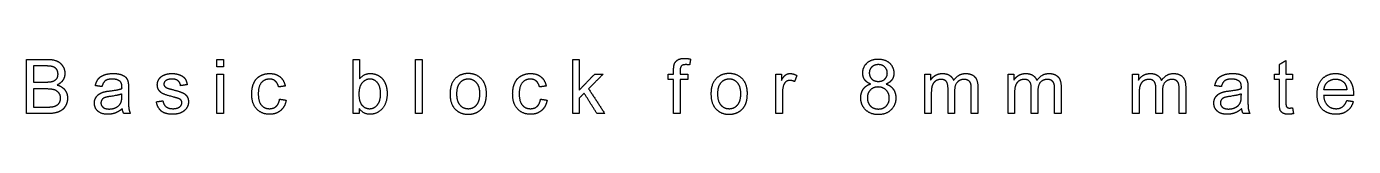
# Model space of a CAD drawing. Header units: millimetres. Extents: x -123 to 248, y -1 to 187.
# Drawn here: x -123 to -25.4, y 155.8 to 159.9 of the extents above; entities that cross this region are included whole.
import ezdxf

# ---------------------------------------------------------------- set-up
doc = ezdxf.new("R2010")
doc.units = ezdxf.units.MM
doc.header["$MEASUREMENT"] = 0
doc.layers.add('Descriptions', color=18, linetype='Continuous', true_color=0x000000)

msp = doc.modelspace()

# ---------------------------------------------------------------- linework, layer by layer
at = {"layer": 'Descriptions'}
for points in [[(-122.979, 155.841), (-122.979, 157.829), (-122.979, 159.817)], [(-122.449, 158.13), (-122.449, 158.744), (-122.449, 159.359)], [(-108.979, 159.262), (-108.979, 159.539), (-108.979, 159.817)], [(-108.979, 159.817), (-108.738, 159.817), (-108.497, 159.817)], [(-108.497, 159.262), (-108.738, 159.262), (-108.979, 159.262)], [(-108.497, 159.817), (-108.497, 159.539), (-108.497, 159.262)], [(-98.979, 159.817), (-98.738, 159.817), (-98.497, 159.817)], [(-98.979, 155.841), (-98.979, 157.829), (-98.979, 159.817)], [(-98.497, 159.817), (-98.497, 159.101), (-98.497, 158.385)], [(-94.377, 155.841), (-94.377, 157.829), (-94.377, 159.817)], [(-94.377, 159.817), (-94.136, 159.817), (-93.895, 159.817)], [(-93.895, 159.817), (-93.895, 157.829), (-93.895, 155.841)], [(-82.828, 155.841), (-82.828, 157.829), (-82.828, 159.817)], [(-82.828, 159.817), (-82.587, 159.817), (-82.346, 159.817)], [(-82.346, 159.817), (-82.346, 158.693), (-82.346, 157.569)], [(-74.166, 159.839), (-74.202, 159.622), (-74.239, 159.405)], [(-30.883, 159.444), (-30.642, 159.59), (-30.401, 159.736)], [(-30.883, 158.732), (-30.883, 159.088), (-30.883, 159.444)], [(-30.401, 159.736), (-30.401, 159.234), (-30.401, 158.732)], [(-108.979, 155.841), (-108.979, 157.286), (-108.979, 158.732)], [(-108.979, 158.732), (-108.738, 158.732), (-108.497, 158.732)], [(-108.497, 158.732), (-108.497, 157.286), (-108.497, 155.841)], [(-82.346, 157.569), (-81.781, 158.151), (-81.216, 158.732)], [(-80.594, 158.732), (-81.127, 158.199), (-81.661, 157.666)], [(-81.216, 158.732), (-80.905, 158.732), (-80.594, 158.732)], [(-75.823, 158.732), (-75.618, 158.732), (-75.413, 158.732)], [(-75.823, 158.347), (-75.823, 158.539), (-75.823, 158.732)], [(-75.413, 158.347), (-75.618, 158.347), (-75.823, 158.347)], [(-75.413, 155.841), (-75.413, 157.094), (-75.413, 158.347)], [(-74.931, 158.732), (-74.654, 158.732), (-74.377, 158.732)], [(-74.931, 158.347), (-74.931, 157.094), (-74.931, 155.841)], [(-74.377, 158.347), (-74.654, 158.347), (-74.931, 158.347)], [(-74.377, 158.732), (-74.377, 158.539), (-74.377, 158.347)], [(-67.895, 155.841), (-67.895, 157.286), (-67.895, 158.732)], [(-67.895, 158.732), (-67.69, 158.732), (-67.485, 158.732)], [(-67.485, 158.732), (-67.485, 158.505), (-67.485, 158.277)], [(-66.353, 158.636), (-66.438, 158.412), (-66.523, 158.187)], [(-56.951, 155.841), (-56.951, 157.286), (-56.951, 158.732)], [(-56.951, 158.732), (-56.735, 158.732), (-56.518, 158.732)], [(-56.518, 158.732), (-56.518, 158.516), (-56.518, 158.301)], [(-50.831, 155.841), (-50.831, 157.286), (-50.831, 158.732)], [(-50.831, 158.732), (-50.614, 158.732), (-50.397, 158.732)], [(-50.397, 158.732), (-50.397, 158.516), (-50.397, 158.301)], [(-41.674, 155.841), (-41.674, 157.286), (-41.674, 158.732)], [(-41.674, 158.732), (-41.457, 158.732), (-41.241, 158.732)], [(-41.241, 158.732), (-41.241, 158.516), (-41.241, 158.301)], [(-31.244, 158.732), (-31.064, 158.732), (-30.883, 158.732)], [(-31.244, 158.347), (-31.244, 158.539), (-31.244, 158.732)], [(-30.883, 158.347), (-31.064, 158.347), (-31.244, 158.347)], [(-30.401, 158.732), (-30.16, 158.732), (-29.919, 158.732)], [(-29.919, 158.347), (-30.16, 158.347), (-30.401, 158.347)], [(-29.919, 158.732), (-29.919, 158.539), (-29.919, 158.347)], [(-122.449, 156.298), (-122.449, 156.985), (-122.449, 157.672)], [(-117.437, 157.817), (-117.678, 157.853), (-117.919, 157.889)], [(-111.172, 157.961), (-111.413, 157.925), (-111.654, 157.889)], [(-103.967, 157.865), (-104.208, 157.829), (-104.449, 157.792)], [(-84.786, 157.865), (-85.027, 157.829), (-85.268, 157.792)], [(-81.989, 157.339), (-82.167, 157.161), (-82.346, 156.982)], [(-81.043, 155.841), (-81.516, 156.59), (-81.989, 157.339)], [(-81.661, 157.666), (-81.067, 156.753), (-80.473, 155.841)], [(-35.148, 157.817), (-35.389, 157.853), (-35.63, 157.889)], [(-25.44, 157.166), (-26.535, 157.166), (-27.63, 157.166)], [(-25.919, 157.576), (-26.762, 157.576), (-27.606, 157.576)], [(-115.823, 155.841), (-115.916, 155.995), (-115.943, 156.202)], [(-113.437, 156.708), (-113.196, 156.744), (-112.955, 156.78)], [(-104.377, 156.901), (-104.136, 156.865), (-103.895, 156.829)], [(-98.521, 156.227), (-98.521, 156.034), (-98.521, 155.841)], [(-85.196, 156.901), (-84.955, 156.865), (-84.714, 156.829)], [(-82.346, 156.982), (-82.346, 156.411), (-82.346, 155.841)], [(-33.533, 155.841), (-33.627, 155.995), (-33.654, 156.202)], [(-29.919, 156.266), (-29.883, 156.051), (-29.847, 155.836)], [(-25.925, 156.804), (-25.688, 156.768), (-25.452, 156.732)], [(-115.341, 155.841), (-115.582, 155.841), (-115.823, 155.841)], [(-108.497, 155.841), (-108.738, 155.841), (-108.979, 155.841)], [(-98.521, 155.841), (-98.75, 155.841), (-98.979, 155.841)], [(-93.895, 155.841), (-94.136, 155.841), (-94.377, 155.841)], [(-82.346, 155.841), (-82.587, 155.841), (-82.828, 155.841)], [(-80.473, 155.841), (-80.758, 155.841), (-81.043, 155.841)], [(-74.931, 155.841), (-75.172, 155.841), (-75.413, 155.841)], [(-67.413, 155.841), (-67.654, 155.841), (-67.895, 155.841)], [(-56.469, 155.841), (-56.71, 155.841), (-56.951, 155.841)], [(-54.759, 155.841), (-55, 155.841), (-55.241, 155.841)], [(-53.048, 155.841), (-53.289, 155.841), (-53.53, 155.841)], [(-50.349, 155.841), (-50.59, 155.841), (-50.831, 155.841)], [(-48.638, 155.841), (-48.879, 155.841), (-49.12, 155.841)], [(-46.927, 155.841), (-47.168, 155.841), (-47.409, 155.841)], [(-41.192, 155.841), (-41.433, 155.841), (-41.674, 155.841)], [(-39.481, 155.841), (-39.722, 155.841), (-39.963, 155.841)], [(-37.771, 155.841), (-38.012, 155.841), (-38.253, 155.841)], [(-33.052, 155.841), (-33.292, 155.841), (-33.533, 155.841)]]:
    msp.add_open_spline(points, degree=2, dxfattribs=at)
for points, knots in [([(-122.979, 159.817), (-122.231, 159.817), (-121.483, 159.817), (-121.025, 159.817), (-120.749, 159.695), (-120.473, 159.573), (-120.316, 159.319), (-120.16, 159.066), (-120.16, 158.789), (-120.16, 158.532), (-120.301, 158.304), (-120.442, 158.077), (-120.728, 157.937)], [1, 1, 1, 2, 2, 3, 3, 4, 4, 5, 5, 6, 6, 7, 7, 7]), ([(-122.449, 159.359), (-122.053, 159.359), (-121.657, 159.359), (-121.23, 159.359), (-121.055, 159.302), (-120.879, 159.245), (-120.785, 159.091), (-120.69, 158.937), (-120.69, 158.734), (-120.69, 158.521), (-120.791, 158.379), (-120.893, 158.238), (-121.093, 158.177), (-121.244, 158.13), (-121.593, 158.13), (-122.021, 158.13), (-122.449, 158.13)], [-8, -8, -8, -7, -7, -6, -6, -5, -5, -4, -4, -3, -3, -2, -2, -1, -1, 0, 0, 0]), ([(-75.413, 158.732), (-75.413, 158.884), (-75.413, 159.037), (-75.413, 159.325), (-75.362, 159.466), (-75.292, 159.654), (-75.116, 159.772), (-74.939, 159.889), (-74.62, 159.889), (-74.414, 159.889), (-74.166, 159.839)], [4, 4, 4, 5, 5, 6, 6, 7, 7, 8, 8, 9, 9, 9]), ([(-74.239, 159.405), (-74.39, 159.431), (-74.526, 159.431), (-74.747, 159.431), (-74.839, 159.338), (-74.931, 159.246), (-74.931, 158.992), (-74.931, 158.862), (-74.931, 158.732)], [10, 10, 10, 11, 11, 12, 12, 13, 13, 14, 14, 14]), ([(-60.928, 158.01), (-61.224, 158.121), (-61.367, 158.326), (-61.509, 158.532), (-61.509, 158.818), (-61.509, 159.251), (-61.199, 159.546), (-60.888, 159.841), (-60.372, 159.841), (-59.853, 159.841), (-59.536, 159.539), (-59.22, 159.237), (-59.22, 158.805), (-59.22, 158.529), (-59.361, 158.325), (-59.501, 158.121), (-59.788, 158.01)], [0, 0, 0, 1, 1, 2, 2, 3, 3, 4, 4, 5, 5, 6, 6, 7, 7, 8, 8, 8]), ([(-61.027, 158.833), (-61.027, 159.078), (-60.845, 159.255), (-60.662, 159.431), (-60.365, 159.431), (-60.07, 159.431), (-59.886, 159.251), (-59.702, 159.07), (-59.702, 158.806), (-59.702, 158.552), (-59.88, 158.377), (-60.059, 158.202), (-60.359, 158.202), (-60.668, 158.202), (-60.848, 158.378), (-61.027, 158.555), (-61.027, 158.833)], [-8, -8, -8, -7, -7, -6, -6, -5, -5, -4, -4, -3, -3, -2, -2, -1, -1, 0, 0, 0]), ([(-117.919, 157.889), (-117.853, 158.197), (-117.703, 158.386), (-117.553, 158.576), (-117.268, 158.678), (-116.984, 158.78), (-116.609, 158.78), (-116.237, 158.78), (-116.005, 158.693), (-115.773, 158.606), (-115.663, 158.473), (-115.554, 158.341), (-115.51, 158.139)], [15, 15, 15, 16, 16, 17, 17, 18, 18, 19, 19, 20, 20, 21, 21, 21]), ([(-115.97, 157.672), (-115.967, 157.77), (-115.967, 157.797), (-115.967, 158.089), (-116.108, 158.209), (-116.298, 158.371), (-116.673, 158.371), (-117.023, 158.371), (-117.19, 158.249), (-117.357, 158.126), (-117.437, 157.817)], [9, 9, 9, 10, 10, 11, 11, 12, 12, 13, 13, 14, 14, 14]), ([(-115.51, 158.139), (-115.485, 158.013), (-115.485, 157.693), (-115.485, 157.373), (-115.485, 157.052), (-115.485, 156.382), (-115.456, 156.196), (-115.427, 156.011), (-115.341, 155.841)], [21, 21, 21, 22, 22, 23, 23, 24, 24, 25, 25, 25]), ([(-112.955, 156.78), (-112.915, 156.5), (-112.73, 156.351), (-112.546, 156.202), (-112.215, 156.202), (-111.881, 156.202), (-111.719, 156.335), (-111.558, 156.469), (-111.558, 156.648), (-111.558, 156.809), (-111.707, 156.902), (-111.811, 156.965), (-112.202, 157.063), (-112.728, 157.198), (-112.938, 157.296), (-113.148, 157.395), (-113.257, 157.569), (-113.365, 157.743), (-113.365, 157.954), (-113.365, 158.146), (-113.277, 158.309), (-113.189, 158.472), (-113.038, 158.58)], [1, 1, 1, 2, 2, 3, 3, 4, 4, 5, 5, 6, 6, 7, 7, 8, 8, 9, 9, 10, 10, 11, 11, 12, 12, 12]), ([(-113.038, 158.58), (-112.925, 158.664), (-112.729, 158.722), (-112.533, 158.78), (-112.309, 158.78), (-111.971, 158.78), (-111.716, 158.681), (-111.461, 158.582), (-111.339, 158.413), (-111.218, 158.244), (-111.172, 157.961)], [12, 12, 12, 13, 13, 14, 14, 15, 15, 16, 16, 17, 17, 17]), ([(-111.654, 157.889), (-111.686, 158.116), (-111.839, 158.243), (-111.992, 158.371), (-112.271, 158.371), (-112.601, 158.371), (-112.742, 158.263), (-112.883, 158.155), (-112.883, 158.01), (-112.883, 157.917), (-112.824, 157.844), (-112.766, 157.767), (-112.641, 157.717)], [18, 18, 18, 19, 19, 20, 20, 21, 21, 22, 22, 23, 23, 24, 24, 24]), ([(-103.895, 156.829), (-103.974, 156.343), (-104.301, 156.067), (-104.628, 155.792), (-105.104, 155.792), (-105.7, 155.792), (-106.063, 156.176), (-106.425, 156.56), (-106.425, 157.275), (-106.425, 157.739), (-106.271, 158.086), (-106.116, 158.433), (-105.801, 158.607), (-105.486, 158.78), (-105.115, 158.78), (-104.647, 158.78), (-104.349, 158.542), (-104.051, 158.303), (-103.967, 157.865)], [1, 1, 1, 2, 2, 3, 3, 4, 4, 5, 5, 6, 6, 7, 7, 8, 8, 9, 9, 10, 10, 10]), ([(-104.449, 157.792), (-104.517, 158.08), (-104.69, 158.225), (-104.864, 158.371), (-105.109, 158.371), (-105.48, 158.371), (-105.711, 158.111), (-105.943, 157.851), (-105.943, 157.289), (-105.943, 156.719), (-105.715, 156.461), (-105.487, 156.202), (-105.12, 156.202), (-104.825, 156.202), (-104.627, 156.373), (-104.43, 156.545), (-104.377, 156.901)], [11, 11, 11, 12, 12, 13, 13, 14, 14, 15, 15, 16, 16, 17, 17, 18, 18, 19, 19, 19]), ([(-98.546, 157.308), (-98.546, 157.824), (-98.306, 158.098), (-98.067, 158.371), (-97.739, 158.371), (-97.414, 158.371), (-97.184, 158.107), (-96.955, 157.843), (-96.955, 157.289), (-96.955, 156.748), (-97.194, 156.475), (-97.433, 156.202), (-97.762, 156.202), (-98.164, 156.202), (-98.401, 156.573), (-98.546, 156.799), (-98.546, 157.308)], [-8, -8, -8, -7, -7, -6, -6, -5, -5, -4, -4, -3, -3, -2, -2, -1, -1, 0, 0, 0]), ([(-98.497, 158.385), (-98.186, 158.78), (-97.703, 158.78), (-97.435, 158.78), (-97.196, 158.674), (-96.957, 158.568), (-96.802, 158.375), (-96.648, 158.183), (-96.561, 157.911), (-96.473, 157.639), (-96.473, 157.329), (-96.473, 156.595), (-96.84, 156.194), (-97.207, 155.792), (-97.72, 155.792), (-98.231, 155.792), (-98.521, 156.227)], [4, 4, 4, 5, 5, 6, 6, 7, 7, 8, 8, 9, 9, 10, 10, 11, 11, 12, 12, 12]), ([(-91.847, 157.286), (-91.847, 158.08), (-91.406, 158.463), (-91.038, 158.78), (-90.508, 158.78), (-89.919, 158.78), (-89.546, 158.394), (-89.172, 158.008), (-89.172, 157.327), (-89.172, 156.775), (-89.337, 156.459), (-89.503, 156.142), (-89.818, 155.967), (-90.134, 155.792), (-90.508, 155.792), (-91.108, 155.792), (-91.477, 156.177), (-91.847, 156.562), (-91.847, 157.286)], [0, 0, 0, 1, 1, 2, 2, 3, 3, 4, 4, 5, 5, 6, 6, 7, 7, 8, 8, 9, 9, 9]), ([(-91.365, 157.288), (-91.365, 157.832), (-91.121, 158.101), (-90.878, 158.371), (-90.508, 158.371), (-90.144, 158.371), (-89.899, 158.1), (-89.654, 157.829), (-89.654, 157.304), (-89.654, 156.746), (-89.898, 156.474), (-90.141, 156.202), (-90.508, 156.202), (-90.878, 156.202), (-91.121, 156.473), (-91.365, 156.743), (-91.365, 157.288)], [-8, -8, -8, -7, -7, -6, -6, -5, -5, -4, -4, -3, -3, -2, -2, -1, -1, 0, 0, 0]), ([(-84.714, 156.829), (-84.794, 156.343), (-85.12, 156.067), (-85.447, 155.792), (-85.923, 155.792), (-86.52, 155.792), (-86.882, 156.176), (-87.244, 156.56), (-87.244, 157.275), (-87.244, 157.739), (-87.09, 158.086), (-86.936, 158.433), (-86.62, 158.607), (-86.305, 158.78), (-85.934, 158.78), (-85.466, 158.78), (-85.168, 158.542), (-84.87, 158.303), (-84.786, 157.865)], [1, 1, 1, 2, 2, 3, 3, 4, 4, 5, 5, 6, 6, 7, 7, 8, 8, 9, 9, 10, 10, 10]), ([(-85.268, 157.792), (-85.337, 158.08), (-85.51, 158.225), (-85.683, 158.371), (-85.928, 158.371), (-86.299, 158.371), (-86.531, 158.111), (-86.762, 157.851), (-86.762, 157.289), (-86.762, 156.719), (-86.534, 156.461), (-86.306, 156.202), (-85.939, 156.202), (-85.644, 156.202), (-85.446, 156.373), (-85.249, 156.545), (-85.196, 156.901)], [11, 11, 11, 12, 12, 13, 13, 14, 14, 15, 15, 16, 16, 17, 17, 18, 18, 19, 19, 19]), ([(-72.666, 157.286), (-72.666, 158.08), (-72.225, 158.463), (-71.857, 158.78), (-71.327, 158.78), (-70.739, 158.78), (-70.365, 158.394), (-69.991, 158.008), (-69.991, 157.327), (-69.991, 156.775), (-70.157, 156.459), (-70.322, 156.142), (-70.638, 155.967), (-70.954, 155.792), (-71.327, 155.792), (-71.927, 155.792), (-72.296, 156.177), (-72.666, 156.562), (-72.666, 157.286)], [0, 0, 0, 1, 1, 2, 2, 3, 3, 4, 4, 5, 5, 6, 6, 7, 7, 8, 8, 9, 9, 9]), ([(-72.184, 157.288), (-72.184, 157.832), (-71.94, 158.101), (-71.697, 158.371), (-71.327, 158.371), (-70.963, 158.371), (-70.718, 158.1), (-70.473, 157.829), (-70.473, 157.304), (-70.473, 156.746), (-70.717, 156.474), (-70.96, 156.202), (-71.327, 156.202), (-71.697, 156.202), (-71.94, 156.473), (-72.184, 156.743), (-72.184, 157.288)], [-8, -8, -8, -7, -7, -6, -6, -5, -5, -4, -4, -3, -3, -2, -2, -1, -1, 0, 0, 0]), ([(-67.485, 158.277), (-67.316, 158.585), (-67.173, 158.682), (-67.03, 158.78), (-66.858, 158.78), (-66.609, 158.78), (-66.353, 158.636)], [3, 3, 3, 4, 4, 5, 5, 6, 6, 6]), ([(-66.523, 158.187), (-66.698, 158.274), (-66.873, 158.274), (-67.03, 158.274), (-67.154, 158.178), (-67.279, 158.082), (-67.332, 157.912), (-67.413, 157.652), (-67.413, 157.344), (-67.413, 156.592), (-67.413, 155.841)], [7, 7, 7, 8, 8, 9, 9, 10, 10, 11, 11, 12, 12, 12]), ([(-56.518, 158.301), (-56.382, 158.517), (-56.158, 158.649), (-55.933, 158.78), (-55.646, 158.78), (-55.326, 158.78), (-55.122, 158.645), (-54.917, 158.509), (-54.834, 158.266)], [3, 3, 3, 4, 4, 5, 5, 6, 6, 7, 7, 7]), ([(-55.241, 155.841), (-55.241, 156.77), (-55.241, 157.7), (-55.241, 158.023), (-55.36, 158.185), (-55.48, 158.347), (-55.753, 158.347), (-55.96, 158.347), (-56.135, 158.239), (-56.311, 158.131), (-56.39, 157.923), (-56.469, 157.716), (-56.469, 157.325), (-56.469, 156.583), (-56.469, 155.841)], [20, 20, 20, 21, 21, 22, 22, 23, 23, 24, 24, 25, 25, 26, 26, 27, 27, 27]), ([(-54.834, 158.266), (-54.491, 158.78), (-53.94, 158.78), (-53.51, 158.78), (-53.279, 158.544), (-53.048, 158.307), (-53.048, 157.814), (-53.048, 156.827), (-53.048, 155.841)], [7, 7, 7, 8, 8, 9, 9, 10, 10, 11, 11, 11]), ([(-53.53, 155.841), (-53.53, 156.742), (-53.53, 157.643), (-53.53, 157.934), (-53.578, 158.062), (-53.625, 158.19), (-53.751, 158.269), (-53.877, 158.347), (-54.047, 158.347), (-54.353, 158.347), (-54.556, 158.146), (-54.759, 157.945), (-54.759, 157.503), (-54.759, 156.672), (-54.759, 155.841)], [12, 12, 12, 13, 13, 14, 14, 15, 15, 16, 16, 17, 17, 18, 18, 19, 19, 19]), ([(-50.397, 158.301), (-50.262, 158.517), (-50.037, 158.649), (-49.812, 158.78), (-49.525, 158.78), (-49.206, 158.78), (-49.001, 158.645), (-48.797, 158.509), (-48.713, 158.266)], [3, 3, 3, 4, 4, 5, 5, 6, 6, 7, 7, 7]), ([(-49.12, 155.841), (-49.12, 156.77), (-49.12, 157.7), (-49.12, 158.023), (-49.24, 158.185), (-49.36, 158.347), (-49.632, 158.347), (-49.839, 158.347), (-50.015, 158.239), (-50.191, 158.131), (-50.27, 157.923), (-50.349, 157.716), (-50.349, 157.325), (-50.349, 156.583), (-50.349, 155.841)], [20, 20, 20, 21, 21, 22, 22, 23, 23, 24, 24, 25, 25, 26, 26, 27, 27, 27]), ([(-48.713, 158.266), (-48.37, 158.78), (-47.82, 158.78), (-47.39, 158.78), (-47.159, 158.544), (-46.927, 158.307), (-46.927, 157.814), (-46.927, 156.827), (-46.927, 155.841)], [7, 7, 7, 8, 8, 9, 9, 10, 10, 11, 11, 11]), ([(-47.409, 155.841), (-47.409, 156.742), (-47.409, 157.643), (-47.409, 157.934), (-47.457, 158.062), (-47.505, 158.19), (-47.631, 158.269), (-47.757, 158.347), (-47.927, 158.347), (-48.233, 158.347), (-48.436, 158.146), (-48.638, 157.945), (-48.638, 157.503), (-48.638, 156.672), (-48.638, 155.841)], [12, 12, 12, 13, 13, 14, 14, 15, 15, 16, 16, 17, 17, 18, 18, 19, 19, 19]), ([(-41.241, 158.301), (-41.105, 158.517), (-40.88, 158.649), (-40.656, 158.78), (-40.369, 158.78), (-40.049, 158.78), (-39.845, 158.645), (-39.64, 158.509), (-39.556, 158.266)], [3, 3, 3, 4, 4, 5, 5, 6, 6, 7, 7, 7]), ([(-39.963, 155.841), (-39.963, 156.77), (-39.963, 157.7), (-39.963, 158.023), (-40.083, 158.185), (-40.203, 158.347), (-40.475, 158.347), (-40.683, 158.347), (-40.858, 158.239), (-41.034, 158.131), (-41.113, 157.923), (-41.192, 157.716), (-41.192, 157.325), (-41.192, 156.583), (-41.192, 155.841)], [20, 20, 20, 21, 21, 22, 22, 23, 23, 24, 24, 25, 25, 26, 26, 27, 27, 27]), ([(-39.556, 158.266), (-39.213, 158.78), (-38.663, 158.78), (-38.233, 158.78), (-38.002, 158.544), (-37.771, 158.307), (-37.771, 157.814), (-37.771, 156.827), (-37.771, 155.841)], [7, 7, 7, 8, 8, 9, 9, 10, 10, 11, 11, 11]), ([(-38.253, 155.841), (-38.253, 156.742), (-38.253, 157.643), (-38.253, 157.934), (-38.3, 158.062), (-38.348, 158.19), (-38.474, 158.269), (-38.6, 158.347), (-38.77, 158.347), (-39.076, 158.347), (-39.279, 158.146), (-39.481, 157.945), (-39.481, 157.503), (-39.481, 156.672), (-39.481, 155.841)], [12, 12, 12, 13, 13, 14, 14, 15, 15, 16, 16, 17, 17, 18, 18, 19, 19, 19]), ([(-35.63, 157.889), (-35.564, 158.197), (-35.414, 158.386), (-35.264, 158.576), (-34.979, 158.678), (-34.695, 158.78), (-34.32, 158.78), (-33.948, 158.78), (-33.716, 158.693), (-33.483, 158.606), (-33.374, 158.473), (-33.265, 158.341), (-33.221, 158.139)], [15, 15, 15, 16, 16, 17, 17, 18, 18, 19, 19, 20, 20, 21, 21, 21]), ([(-33.681, 157.672), (-33.678, 157.77), (-33.678, 157.797), (-33.678, 158.089), (-33.819, 158.209), (-34.009, 158.371), (-34.384, 158.371), (-34.734, 158.371), (-34.901, 158.249), (-35.068, 158.126), (-35.148, 157.817)], [9, 9, 9, 10, 10, 11, 11, 12, 12, 13, 13, 14, 14, 14]), ([(-33.221, 158.139), (-33.196, 158.013), (-33.196, 157.693), (-33.196, 157.373), (-33.196, 157.052), (-33.196, 156.382), (-33.167, 156.196), (-33.138, 156.011), (-33.052, 155.841)], [21, 21, 21, 22, 22, 23, 23, 24, 24, 25, 25, 25]), ([(-29.847, 155.836), (-30.051, 155.792), (-30.212, 155.792), (-30.475, 155.792), (-30.62, 155.877), (-30.765, 155.961), (-30.824, 156.099), (-30.883, 156.237), (-30.883, 156.679), (-30.883, 157.513), (-30.883, 158.347)], [1, 1, 1, 2, 2, 3, 3, 4, 4, 5, 5, 6, 6, 6]), ([(-30.401, 158.347), (-30.401, 157.499), (-30.401, 156.652), (-30.401, 156.442), (-30.376, 156.381), (-30.35, 156.321), (-30.293, 156.286), (-30.236, 156.25), (-30.129, 156.25), (-30.05, 156.25), (-29.919, 156.266)], [15, 15, 15, 16, 16, 17, 17, 18, 18, 19, 19, 20, 20, 20]), ([(-25.452, 156.732), (-25.572, 156.286), (-25.898, 156.039), (-26.223, 155.792), (-26.728, 155.792), (-27.366, 155.792), (-27.739, 156.179), (-28.112, 156.565), (-28.112, 157.262), (-28.112, 157.984), (-27.735, 158.382), (-27.358, 158.78), (-26.757, 158.78), (-26.175, 158.78), (-25.806, 158.391), (-25.437, 158.001), (-25.437, 157.295), (-25.437, 157.252), (-25.44, 157.166)], [1, 1, 1, 2, 2, 3, 3, 4, 4, 5, 5, 6, 6, 7, 7, 8, 8, 9, 9, 10, 10, 10]), ([(-27.606, 157.576), (-27.58, 157.938), (-27.34, 158.154), (-27.099, 158.371), (-26.747, 158.371), (-26.357, 158.371), (-26.113, 158.1), (-25.953, 157.925), (-25.919, 157.576)], [-5, -5, -5, -4, -4, -3, -3, -2, -2, -1, -1, -1]), ([(-120.728, 157.937), (-120.361, 157.832), (-120.164, 157.58), (-119.967, 157.327), (-119.967, 156.983), (-119.967, 156.706), (-120.086, 156.468), (-120.204, 156.23), (-120.378, 156.101), (-120.552, 155.972), (-120.815, 155.907), (-121.078, 155.841), (-121.458, 155.841), (-122.219, 155.841), (-122.979, 155.841)], [7, 7, 7, 8, 8, 9, 9, 10, 10, 11, 11, 12, 12, 13, 13, 14, 14, 14]), ([(-122.449, 157.672), (-121.991, 157.672), (-121.533, 157.672), (-121.155, 157.672), (-120.953, 157.605), (-120.752, 157.538), (-120.625, 157.373), (-120.497, 157.208), (-120.497, 156.985), (-120.497, 156.794), (-120.577, 156.649), (-120.656, 156.503), (-120.78, 156.427), (-120.903, 156.35), (-121.087, 156.318), (-121.191, 156.298), (-121.448, 156.298), (-121.949, 156.298), (-122.449, 156.298)], [-9, -9, -9, -8, -8, -7, -7, -6, -6, -5, -5, -4, -4, -3, -3, -2, -2, -1, -1, 0, 0, 0]), ([(-115.943, 156.202), (-116.209, 155.977), (-116.461, 155.885), (-116.713, 155.792), (-117.002, 155.792), (-117.479, 155.792), (-117.735, 156.023), (-117.991, 156.253), (-117.991, 156.611), (-117.991, 156.821), (-117.894, 156.995), (-117.797, 157.169), (-117.64, 157.273), (-117.483, 157.378), (-117.286, 157.432), (-117.141, 157.47), (-116.848, 157.505), (-116.251, 157.575), (-115.97, 157.672)], [0, 0, 0, 1, 1, 2, 2, 3, 3, 4, 4, 5, 5, 6, 6, 7, 7, 8, 8, 9, 9, 9]), ([(-115.967, 157.286), (-115.969, 157.198), (-115.97, 157.11), (-115.97, 156.793), (-116.052, 156.63), (-116.158, 156.419), (-116.386, 156.299), (-116.614, 156.178), (-116.907, 156.178), (-117.203, 156.178), (-117.356, 156.306), (-117.509, 156.434), (-117.509, 156.626), (-117.509, 156.751), (-117.439, 156.853), (-117.369, 156.956), (-117.239, 157.009), (-117.109, 157.063), (-116.796, 157.105), (-116.244, 157.18), (-115.967, 157.286)], [-10, -10, -10, -9, -9, -8, -8, -7, -7, -6, -6, -5, -5, -4, -4, -3, -3, -2, -2, -1, -1, 0, 0, 0]), ([(-112.641, 157.717), (-112.569, 157.691), (-112.218, 157.596), (-111.71, 157.458), (-111.508, 157.37), (-111.306, 157.283), (-111.191, 157.115), (-111.076, 156.948), (-111.076, 156.699), (-111.076, 156.457), (-111.216, 156.242), (-111.357, 156.027), (-111.622, 155.91), (-111.887, 155.792), (-112.222, 155.792), (-112.776, 155.792), (-113.066, 156.023), (-113.357, 156.254), (-113.437, 156.708)], [24, 24, 24, 25, 25, 26, 26, 27, 27, 28, 28, 29, 29, 30, 30, 31, 31, 32, 32, 33, 33, 33]), ([(-59.788, 158.01), (-59.44, 157.89), (-59.258, 157.622), (-59.076, 157.354), (-59.076, 156.982), (-59.076, 156.468), (-59.431, 156.118), (-59.786, 155.768), (-60.365, 155.768), (-60.944, 155.768), (-61.299, 156.12), (-61.654, 156.471), (-61.654, 156.996), (-61.654, 157.387), (-61.465, 157.65), (-61.276, 157.914), (-60.928, 158.01)], [8, 8, 8, 9, 9, 10, 10, 11, 11, 12, 12, 13, 13, 14, 14, 15, 15, 16, 16, 16]), ([(-61.172, 156.993), (-61.172, 157.336), (-60.952, 157.564), (-60.733, 157.792), (-60.377, 157.792), (-60.014, 157.792), (-59.786, 157.561), (-59.558, 157.33), (-59.558, 156.977), (-59.558, 156.629), (-59.779, 156.403), (-60, 156.178), (-60.361, 156.178), (-60.585, 156.178), (-60.786, 156.285), (-60.987, 156.393), (-61.079, 156.588), (-61.172, 156.784), (-61.172, 156.993)], [-9, -9, -9, -8, -8, -7, -7, -6, -6, -5, -5, -4, -4, -3, -3, -2, -2, -1, -1, 0, 0, 0]), ([(-33.654, 156.202), (-33.92, 155.977), (-34.172, 155.885), (-34.424, 155.792), (-34.713, 155.792), (-35.19, 155.792), (-35.446, 156.023), (-35.702, 156.253), (-35.702, 156.611), (-35.702, 156.821), (-35.605, 156.995), (-35.508, 157.169), (-35.351, 157.273), (-35.193, 157.378), (-34.997, 157.432), (-34.852, 157.47), (-34.559, 157.505), (-33.962, 157.575), (-33.681, 157.672)], [0, 0, 0, 1, 1, 2, 2, 3, 3, 4, 4, 5, 5, 6, 6, 7, 7, 8, 8, 9, 9, 9]), ([(-33.678, 157.286), (-33.679, 157.198), (-33.681, 157.11), (-33.681, 156.793), (-33.762, 156.63), (-33.869, 156.419), (-34.097, 156.299), (-34.325, 156.178), (-34.618, 156.178), (-34.913, 156.178), (-35.067, 156.306), (-35.22, 156.434), (-35.22, 156.626), (-35.22, 156.751), (-35.15, 156.853), (-35.079, 156.956), (-34.95, 157.009), (-34.82, 157.063), (-34.507, 157.105), (-33.954, 157.18), (-33.678, 157.286)], [-10, -10, -10, -9, -9, -8, -8, -7, -7, -6, -6, -5, -5, -4, -4, -3, -3, -2, -2, -1, -1, 0, 0, 0]), ([(-27.63, 157.166), (-27.602, 156.699), (-27.349, 156.45), (-27.096, 156.202), (-26.719, 156.202), (-26.438, 156.202), (-26.24, 156.346), (-26.041, 156.489), (-25.925, 156.804)], [11, 11, 11, 12, 12, 13, 13, 14, 14, 15, 15, 15])]:
    msp.add_open_spline(points, degree=2, knots=knots, dxfattribs=at)

doc.saveas('drawing.dxf')
